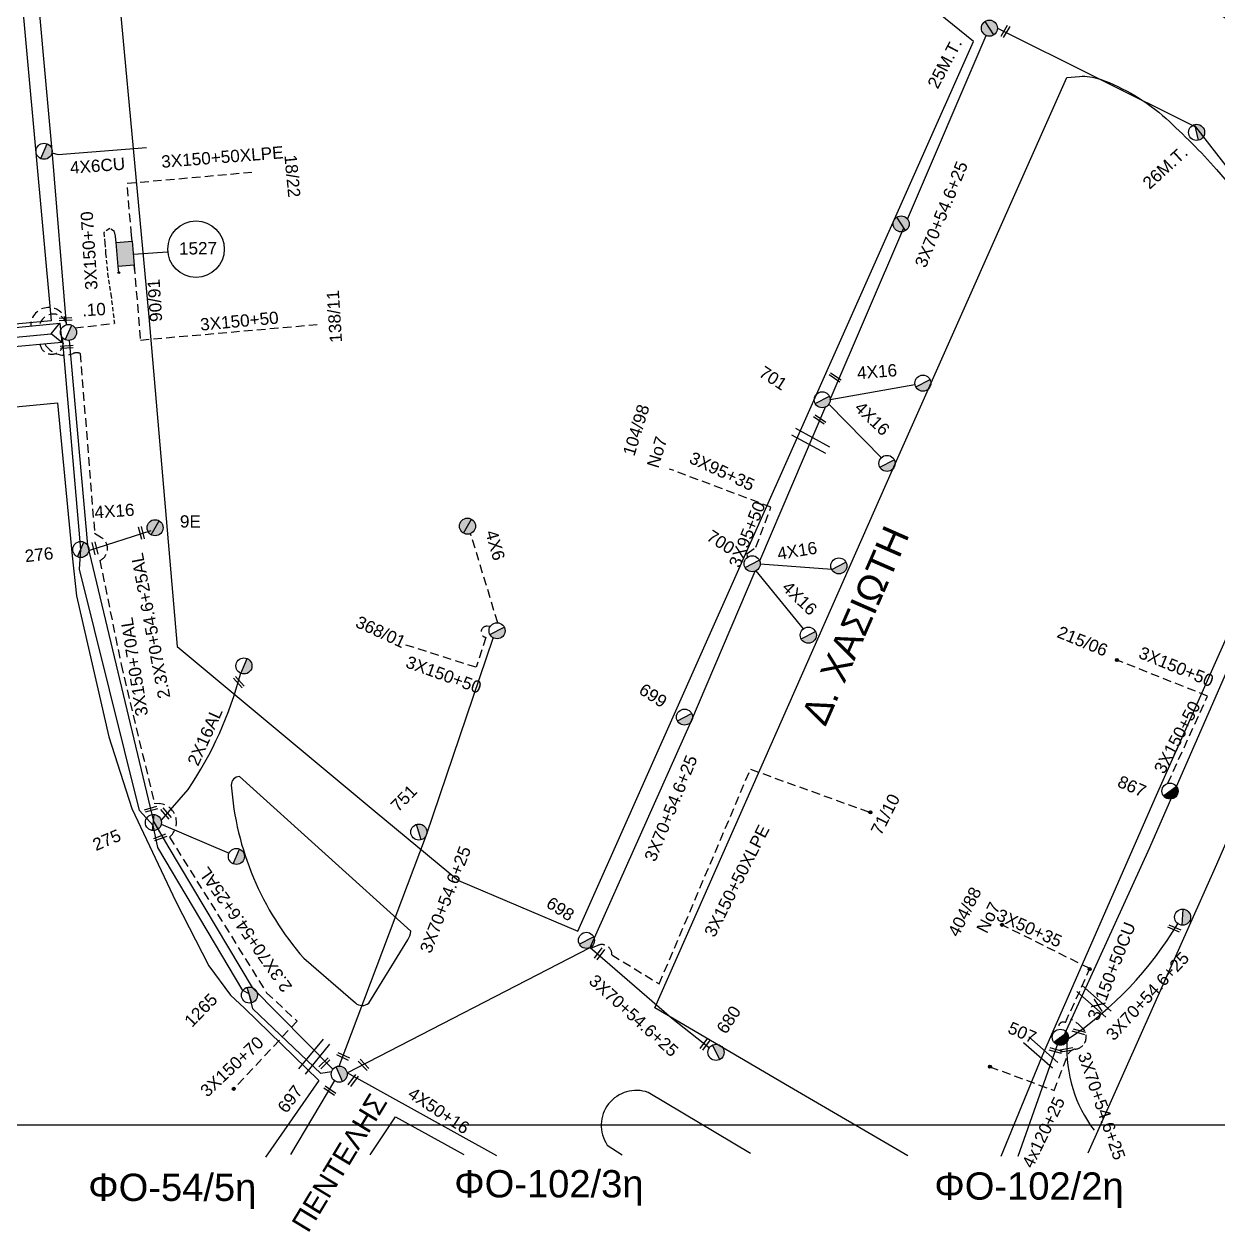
# Model space of a CAD drawing. Header units: millimetres. Extents: x 2999 to 5218, y 1863 to 2903.
# Drawn here: x 3690.1 to 3865.1, y 1872.1 to 2049.2 of the extents above; entities that cross this region are included whole.
import ezdxf

# ---------------------------------------------------------------- set-up
doc = ezdxf.new("R2010")
doc.units = ezdxf.units.MM
doc.header["$LTSCALE"] = 0.5
doc.linetypes.add('DASHED', pattern=[19.05, 12.7, -6.35])
for name, color, linetype in [('Link Box 4 Διευθύνσεων', 7, 'Continuous'), ('Άγνωστα', 7, 'Continuous'), ('Γυμνά εναέρια ΧΤ (1Φ)   2x16AL', 7, 'Continuous'), ('Γυμνά εναέρια ΧΤ και ΦΟΠ (3Φ)   4x50+16AL', 7, 'Continuous'), ('Εναέρια παροχή ΧΤ 4x16', 7, 'SYN_LINE'), ('Εναέρια ΧΤ 4Χ120+25AL', 7, 'SYN_LINE'), ('Επιγραφές - Σχήματα', 7, 'Continuous'), ('Καλώδια ΧΤ   3x150+50CU', 7, 'DASHED'), ('Καλώδια ΧΤ   3x150+70AL', 7, 'DASHED'), ('Καλώδια ΧΤ   3x95+35 CU', 7, 'DASHED'), ('Καλώδια ΧΤ   3x95+50 AL XLPE', 7, 'DASHED'), ('Καλώδια ΧΤ   4x6CU', 7, 'DASHED'), ('Μηχανική τομή', 7, 'Continuous'), ('Στύλος Ξύλινος', 7, 'Continuous'), ('Στύλος Ξύλινος @ 1', 7, 'Continuous'), ('Στύλος ΦΜ', 7, 'Continuous'), ('Στύλος ΦΜ @ 1', 7, 'Continuous'), ('Συνδέσεις', 7, 'Continuous'), ('Συνεστραμμένα ΧΤ   3x70+54.6+25 AL', 7, 'SYN_LINE'), ('Τομή', 7, 'Continuous'), ('Υποσταθμός εναέριος 2 στύλων', 7, 'Continuous'), ('Υποσταθμός πόλεως', 7, 'Continuous'), ('Υπόβαθρο ΔΕΗ', 7, 'Continuous'), ('Υπόγεια Καλώδια Δικτύου ΧΤ   .10', 7, 'DASHED'), ('Υπόγεια καλώδια Παροχών ΧΤ   4x6', 7, 'DASHED')]:
    doc.layers.add(name, color=color, linetype=linetype)
doc.styles.add('arial', font='ARIAL.TTF')
doc.styles.get("Standard").update_dxf_attribs({"font": 'ARIAL.TTF'})
doc.linetypes.add('SYN_LINE', pattern='A,0.5,-0.0001,["/\\/\\/\\/",Standard,S=0.1,R=0,X=0,Y=-0.05],-0.25', length=0.7501)

# ---------------------------------------------------------------- blocks, each defined once
blk = doc.blocks.new('ΜΗΧΑΝΙΚΗ ΤΟΜΗ')
at = {"layer": 'Μηχανική τομή', "ltscale": 40}
for p, q in [((-1.89, 0.78), (1.89, 0.78)), ((1.89, 0), (-1.89, 0))]:
    blk.add_line(p, q, dxfattribs=at)
blk = doc.blocks.new('ΤΟΜΗ')
at = {"layer": 'Τομή', "ltscale": 40}
for p, q in [((-5.68, 0), (5.68, 0)), ((5.68, -2.33), (-5.68, -2.33))]:
    blk.add_line(p, q, dxfattribs=at)
blk = doc.blocks.new('ΥΠΑΡΧΩΝ ΤΣΙΜΕΝΤΕΝΙΟΣ ΣΤΥΛΟΣ')
at = {"layer": 'Στύλος ΦΜ'}
blk.add_hatch(color=7, dxfattribs=at).paths.add_polyline_path([(-1.29, -2.28, 0.574793), (2.62, 0, 0.268822), (1.3, 2.27)])
at = {"layer": 'Στύλος ΦΜ', "color": 7}
blk.add_line((-1.29, -2.28), (1.3, 2.27), dxfattribs=at)
blk.add_circle((0, 0), 2.62, dxfattribs=at)
at = {"layer": 'Στύλος ΦΜ', "flags": 4}
for tag, p in [('ΑΡΙΘΜΟΣ', (-4.68, 8.05)), ('ΤΥΠΟΣ', (-4.91, 3.03))]:
    blk.add_attdef(tag, p, '', height=4, dxfattribs=at)
blk = doc.blocks.new('ΥΠΑΡΧΩΝ ΞΥΛΙΝΟΣ ΣΤΥΛΟΣ')
at = {"layer": 'Στύλος Ξύλινος'}
h = blk.add_hatch(color=7, dxfattribs=at)
h.paths.add_polyline_path([(-2.62, 0, 0.270008), (-1.29, -2.28), (1.3, 2.27, 0.576266)])
h.paths.add_polyline_path([(-1.29, -2.28, 0.574793), (2.62, 0, 0.268822), (1.3, 2.27)])
at = {"layer": 'Στύλος Ξύλινος', "color": 7}
blk.add_line((-1.29, -2.28), (1.3, 2.27), dxfattribs=at)
blk.add_circle((0, 0), 2.62, dxfattribs=at)
at = {"layer": 'Στύλος Ξύλινος', "flags": 4}
for tag, p in [('ΑΡΙΘΜΟΣ', (-4.91, 8.6)), ('ΤΥΠΟΣ', (-4.85, 3.39))]:
    blk.add_attdef(tag, p, '', height=4, dxfattribs=at)
blk = doc.blocks.new('ΥΠΟΣΤΑΘΜΟΣ ΕΝΑΕΡΙΟΣ ΕΠΙ 2 ΣΤΥΛΩΝ')
at = {"layer": 'Υποσταθμός εναέριος 2 στύλων', "linetype": 'Continuous'}
for points in [[(-11.97, -2.11, 0.574793), (-8.45, -0.07, 0.268822), (-9.64, 1.98)], [(9.68, -2.15, 0.574793), (13.19, -0.1, 0.268822), (12.01, 1.95)]]:
    blk.add_hatch(color=256, dxfattribs=at).paths.add_polyline_path(points)
for p, q in [((-11.97, -2.11), (-9.64, 1.98)), ((9.68, -2.15), (12.01, 1.95))]:
    blk.add_line(p, q, dxfattribs=at)
for centre in [(-10.81, -0.07), (10.84, -0.1)]:
    blk.add_circle(centre, 2.36, dxfattribs=at)
at = {"layer": 'Υποσταθμός πόλεως', "linetype": 'Continuous', "ltscale": 40}
blk.add_lwpolyline([(-8.57, 2.82), (8.57, 2.82), (8.57, -2.82), (-8.57, -2.82)], close=True, dxfattribs=at)
for points in [[(-5.75, 0), (-8.57, 2.82)], [(-8.57, -2.82), (-5.75, 0)], [(-5.75, 0), (5.75, 0)], [(5.75, 0), (8.57, 2.82)], [(8.57, -2.82), (5.75, 0)]]:
    blk.add_lwpolyline(points, dxfattribs=at)
at = {"layer": 'Υποσταθμός εναέριος 2 στύλων', "ltscale": 40, "flags": 1}
for tag, p in [('ΜΕΤΑΣΧΗΜΑΤΙΣΜΟΣ', (14.09, 2.51)), ('ΙΣΧΥΣ', (14.07, -0.28)), ('ΑΡΙΘΜΟΣ', (14.19, -3))]:
    blk.add_attdef(tag, p, '', height=1.8, dxfattribs=at)
blk = doc.blocks.new('LINK BOX 4 ΑΝΑΧΩΡΗΣΕΩΝ_')
at = {"layer": 'Link Box 4 Διευθύνσεων', "ltscale": 40}
for points in [[(-3.54, 0), (-3.54, -4.67), (3.54, -4.67), (3.54, 0)], [(5.33, -4.92, 1), (5.33, -4.42, 1)]]:
    blk.add_hatch(color=256, dxfattribs=at).paths.add_polyline_path(points)
for p, q in [((-3.54, 0), (-5.33, 0)), ((5.33, 0), (3.54, 0)), ((-3.54, -4.67), (-5.33, -4.67)), ((5.33, -4.67), (3.54, -4.67))]:
    blk.add_line(p, q, dxfattribs=at)
blk.add_lwpolyline([(-3.54, -4.67), (-3.54, 0), (3.54, 0), (3.54, -4.67)], close=True, dxfattribs=at)
blk.add_circle((5.33, -4.67), 0.252, dxfattribs=at)
blk = doc.blocks.new('_ΣΥΝΔΕΣΗ')
at = {"layer": 'Συνδέσεις', "linetype": 'SYN_LINE', "ltscale": 40}
blk.add_hatch(color=256, dxfattribs=at).paths.add_polyline_path([(0.5, -0.01, 1), (-0.5, -0.01, 1)])
at = {"layer": 'Συνδέσεις'}
blk.add_circle((0, -0.01), 0.5, dxfattribs=at)

msp = doc.modelspace()

# ---------------------------------------------------------------- linework, layer by layer
at = {"layer": 'Άγνωστα', "color": 27, "linetype": 'DASHED', "ltscale": 0.2}
for points in [[(3705.2, 2025.86), (3723.49, 2027.5)], [(3705.84, 2018.27), (3705.84, 2018.27), (3705.2, 2025.86)]]:
    msp.add_lwpolyline(points, dxfattribs=at)
at = {"layer": 'Άγνωστα', "ltscale": 0.2}
msp.add_lwpolyline([(3706.13, 2015.48), (3711.06, 2015.83)], dxfattribs=at)
at = {"layer": 'Άγνωστα', "color": 6, "linetype": 'DASHED', "ltscale": 0.2}
for points in [[(3796.14, 1971.03), (3796.09, 1971.59), (3797.4, 1972.52), (3799.6, 1978.37), (3784.74, 1983.96)], [(3796.59, 1939.94), (3814.17, 1933.61)]]:
    msp.add_lwpolyline(points, dxfattribs=at)
at = {"layer": 'Άγνωστα', "color": 133, "linetype": 'DASHED', "ltscale": 0.2}
msp.add_lwpolyline([(3758.45, 1960.89), (3757.98, 1960.91, 0.934776), (3757.78, 1959.27), (3756.36, 1954.89), (3745.94, 1958.2)], format="xyb", dxfattribs=at)
at = {"layer": 'Άγνωστα', "color": 154, "ltscale": 40}
msp.add_lwpolyline([(3736.3, 1896.41), (3749.07, 1930.31), (3758.88, 1959.17)], dxfattribs=at)
at = {"layer": 'Άγνωστα', "color": 1, "linetype": 'DASHED', "ltscale": 0.2}
for points in [[(3857.79, 1937.88), (3863.6, 1950.67), (3850.31, 1955.96)], [(3846.36, 1910.71), (3833.46, 1917.13)]]:
    msp.add_lwpolyline(points, dxfattribs=at)
at = {"layer": 'Άγνωστα', "color": 6, "linetype": 'DASHED', "ltscale": 0.2}
msp.add_lwpolyline([(3773.19, 1913.7), (3774.26, 1914.13, -0.53733), (3776.28, 1912.72), (3783.21, 1908.47), (3796.59, 1939.94)], format="xyb", dxfattribs=at)
at = {"layer": 'Άγνωστα', "color": 6, "ltscale": 40}
msp.add_lwpolyline([(3773.08, 1913.8), (3785.03, 1903.5), (3790.56, 1899.08)], dxfattribs=at)
at = {"layer": 'Άγνωστα', "color": 1, "linetype": 'DASHED', "ltscale": 0.2}
for points in [[(3841.88, 1901.81, -0.768698), (3842.76, 1902.8), (3846.36, 1910.71)], [(3831.69, 1896.33), (3841.12, 1892.84), (3843.07, 1897.99, -0.278593), (3844.21, 1898.89, 0.230802), (3845.56, 1899.76, 0.343912), (3845.28, 1902, 0.069297), (3843.54, 1903.32, -3.836496)]]:
    msp.add_lwpolyline(points, format="xyb", dxfattribs=at)
at = {"layer": 'Άγνωστα', "color": 30, "linetype": 'DASHED', "ltscale": 0.2}
msp.add_lwpolyline([(3730.12, 1903.01), (3720.84, 1893.07)], dxfattribs=at)
at = {"layer": 'Άγνωστα', "color": 27, "linetype": 'SYN_LINE', "ltscale": 20}
msp.add_lwpolyline([(3835.86, 1883.23), (3842.02, 1900.64)], dxfattribs=at)
at = {"layer": 'Άγνωστα', "color": 151, "ltscale": 40}
msp.add_lwpolyline([(3759.41, 1883.27), (3737.45, 1895.45)], dxfattribs=at)
at = {"layer": 'Άγνωστα', "color": 62, "ltscale": 40}
msp.add_lwpolyline([(3735.59, 1894.29), (3729.17, 1883.43)], dxfattribs=at)
at = {"layer": 'Άγνωστα', "ltscale": 0.2}
msp.add_circle((3715.3, 2016.2), 4.14, dxfattribs=at)
at = {"layer": 'Γυμνά εναέρια ΧΤ (1Φ)   2x16AL', "ltscale": 40}
msp.add_lwpolyline([(3710.19, 1932.44), (3714.13, 1936.98, 0.08637), (3721.85, 1954.02, 0.745575)], format="xyb", dxfattribs=at)
msp.add_lwpolyline([(3710.2, 1931.88), (3720.14, 1927.63)], dxfattribs=at)
at = {"layer": 'Εναέρια παροχή ΧΤ 4x16', "color": 2, "ltscale": 15}
msp.add_lwpolyline([(3808.29, 1994.18), (3820.71, 1996.35)], dxfattribs=at)
at = {"layer": 'Εναέρια παροχή ΧΤ 4x16', "color": 2, "ltscale": 10}
msp.add_lwpolyline([(3808.1, 1993.48), (3815.78, 1985.63)], dxfattribs=at)
at = {"layer": 'Εναέρια παροχή ΧΤ 4x16', "color": 133, "ltscale": 20}
msp.add_lwpolyline([(3699.58, 1972.01), (3708.74, 1974.93)], dxfattribs=at)
at = {"layer": 'Εναέρια παροχή ΧΤ 4x16', "color": 6, "ltscale": 10}
for points in [[(3808.51, 1969.22), (3798.02, 1970)], [(3797.37, 1969.03), (3804.32, 1960.52)]]:
    msp.add_lwpolyline(points, dxfattribs=at)
at = {"layer": 'Εναέρια ΧΤ 4Χ120+25AL', "color": 1, "linetype": 'SYN_LINE', "ltscale": 20}
msp.add_lwpolyline([(3876.43, 1977.23), (3855.1, 1928.43), (3842.65, 1901.1)], dxfattribs=at)
at = {"layer": 'Επιγραφές - Σχήματα'}
msp.add_lwpolyline([(3017.22, 2889.47), (5045.69, 2889.47), (5045.69, 1887.75), (3017.22, 1887.75)], close=True, dxfattribs=at)
at = {"layer": 'Επιγραφές - Σχήματα', "color": 27, "linetype": 'DASHED', "ltscale": 0.2}
msp.add_arc((3693.7, 2005.02), 2.63, 2.5685, 181.9849, dxfattribs=at)
at = {"layer": 'Επιγραφές - Σχήματα', "color": 6, "linetype": 'DASHED', "ltscale": 0.2}
msp.add_arc((3694.38, 2004.62), 2.06, 20.3968, 167.9443, dxfattribs=at)
at = {"layer": 'Επιγραφές - Σχήματα', "color": 133, "linetype": 'DASHED', "ltscale": 0.2}
msp.add_arc((3694.14, 2002.52), 1.72, 189.7398, 24.2243, dxfattribs=at)
at = {"layer": 'Καλώδια ΧΤ   3x150+70AL', "color": 30, "ltscale": 0.2}
msp.add_lwpolyline([(3693.12, 2002.3), (3693.3, 2002.05, 0.347057), (3697.29, 2000.91, -0.196577), (3698.31, 2000.91), (3700.43, 1974.56), (3701.43, 1973.92, -0.590934), (3701.21, 1970.55), (3704.33, 1955.28), (3709.18, 1934.99), (3709.96, 1934.91, -0.667239), (3711.41, 1929.99), (3725.65, 1907.17), (3730.12, 1903.01)], format="xyb", dxfattribs=at)
at = {"layer": 'Καλώδια ΧΤ   3x95+35 CU', "color": 27, "ltscale": 0.2}
msp.add_line((3706.22, 2013.84), (3707.15, 2002.88), dxfattribs=at)
at = {"layer": 'Καλώδια ΧΤ   3x95+50 AL XLPE', "ltscale": 0.2}
msp.add_line((3707.15, 2002.88), (3733.54, 2005.2), dxfattribs=at)
at = {"layer": 'Καλώδια ΧΤ   3x95+50 AL XLPE', "color": 27, "ltscale": 0.1}
msp.add_lwpolyline([(3703.48, 2018.1), (3703.36, 2018.81), (3702.67, 2019.21), (3701.78, 2018.65), (3701.95, 2017.13), (3702.05, 2015.56), (3702.34, 2012.65), (3702.81, 2009.61), (3703.33, 2005.3)], dxfattribs=at)
at = {"layer": 'Καλώδια ΧΤ   4x6CU', "color": 27, "linetype": 'SYN_LINE', "ltscale": 15}
msp.add_lwpolyline([(3694.18, 2030.35), (3695.09, 2030.07), (3708.05, 2031.1)], dxfattribs=at)
at = {"layer": 'Συνεστραμμένα ΧΤ   3x70+54.6+25 AL', "color": 27, "ltscale": 20}
msp.add_lwpolyline([(3696.32, 2005.14), (3694.19, 2030.69), (3691.37, 2061.94), (3689.06, 2089.47)], dxfattribs=at)
at = {"layer": 'Συνεστραμμένα ΧΤ   3x70+54.6+25 AL', "color": 2, "ltscale": 20}
for points in [[(3819.62, 2020.62), (3831.16, 2047.52)], [(3832.8, 2048.63), (3861.82, 2034.16), (3878.62, 2012.59), (3895.6, 1972.16)], [(3808.29, 1994.18), (3819.06, 2019.31)]]:
    msp.add_lwpolyline(points, dxfattribs=at)
at = {"layer": 'Συνεστραμμένα ΧΤ   3x70+54.6+25 AL', "color": 133, "linetype": 'SYN_LINE', "ltscale": 20}
msp.add_lwpolyline([(3735.17, 1895.59), (3733.59, 1895.32), (3723.61, 1904.8), (3723.09, 1907), (3722.16, 1907.49), (3709.68, 1928.45), (3709, 1931.69), (3707.03, 1933.91), (3698.21, 1969.26), (3698.41, 1972.17), (3695.71, 2003.23)], dxfattribs=at)
at = {"layer": 'Συνεστραμμένα ΧΤ   3x70+54.6+25 AL', "color": 6, "ltscale": 20}
for points in [[(3696.72, 2002.82), (3699.39, 1972.82), (3709.07, 1932.27), (3711.19, 1928.65), (3723.51, 1907.94), (3735.35, 1895.94)], [(3797.94, 1970.5), (3807.63, 1993.18)], [(3737.45, 1895.45), (3773.08, 1913.8), (3787.83, 1946.84), (3797.3, 1969)]]:
    msp.add_lwpolyline(points, dxfattribs=at)
at = {"layer": 'Συνεστραμμένα ΧΤ   3x70+54.6+25 AL', "color": 1, "linetype": 'SYN_LINE', "ltscale": 20}
msp.add_arc((3813.2, 1945.02), 53.76, 303.8802, 328.9501, dxfattribs=at)
at = {"layer": 'Συνεστραμμένα ΧΤ   3x70+54.6+25 AL', "color": 27, "linetype": 'SYN_LINE', "ltscale": 20}
msp.add_arc((3862.72, 1898.94), 19.75, 176.9698, 217.1393, dxfattribs=at)
at = {"layer": 'Υπόβαθρο ΔΕΗ'}
for points in [[(3863.65, 2331.83), (3846.8, 2240.16), (3841.87, 2233.04), (3831.41, 2216.52), (3820.06, 2198.75), (3809.69, 2184.45), (3787.84, 2153.82), (3770.67, 2130.2), (3765.56, 2122.82), (3842.29, 2061.51), (3846.89, 2059.74, -0.027254), (3860.62, 2053.56, -0.087857), (3872.43, 2044.52, -0.082193), (3897.46, 2006.2), (3914.89, 1959.85, 0.02107), (3925.11, 1935.8, 0.082387), (3959.07, 1882.96)], [(3819.66, 1883.28), (3802.33, 1893.39), (3782.56, 1904.95), (3817.39, 1983.83), (3842.96, 2041.4), (3844.83, 2041.54, -0.104011), (3847.84, 2041.13, -0.09819), (3857.52, 2035.35, -0.027715), (3864.92, 2027.89, -0.051782), (3873.76, 2015.59, -0.062217), (3878.11, 2007.29), (3878.85, 2005.05, -0.082797), (3880.92, 1991.93), (3856.09, 1936.07), (3839.34, 1897.9), (3833.31, 1883.18)], [(3652.21, 1882.92), (3647.94, 1890.11, -0.062056), (3636.58, 1916.08, 0.001239), (3628.43, 1943.32, -0.037778), (3621.21, 1986.63), (3695.01, 1993.66), (3697.16, 1971.22), (3697.77, 1965.38), (3702.54, 1944.7), (3705.89, 1934.19), (3712.33, 1920.53), (3717.18, 1911.11), (3720.37, 1906.83), (3722.41, 1904.93), (3733.31, 1894.3), (3725.51, 1883.06)], [(3746.81, 1916.19), (3721.69, 1938.88, 0.401397), (3720.46, 1937.6, 0.162756), (3731.12, 1912.22), (3738.66, 1905.68, 0.3646), (3740.64, 1905.65), (3746.35, 1914.93, 0.102074), (3746.81, 1916.19, -0.864784)], [(3796.59, 1883.61), (3781.6, 1892.54, 0.726538), (3775.59, 1884.84), (3777.8, 1883.41)]]:
    msp.add_lwpolyline(points, format="xyb", dxfattribs=at)
for points in [[(3771.26, 1916.2), (3829.27, 2046.66), (3761.36, 2101.69), (3741.03, 2117.9), (3698.95, 2113.77), (3704.18, 2051.45), (3708.38, 2006.3), (3712.56, 1957.95), (3741.55, 1933.73), (3753.77, 1923.62), (3771.26, 1916.2)], [(3608.93, 2104.31), (3658.12, 2109.08), (3684.52, 2112.09), (3687, 2083.4), (3694.04, 2005.68), (3619.31, 1998.75), (3612.97, 2060.69), (3608.93, 2104.31)], [(3846.1, 1883.72), (3864.96, 1926.02), (3883.95, 1969.58), (3893.94, 1969.17), (3897.88, 1957.58), (3905.09, 1940.1), (3911.81, 1925.26), (3921.48, 1906.98), (3925.71, 1899.87), (3931.28, 1891.63), (3937.32, 1883.72)], [(3740.84, 1883.42), (3744.57, 1888.98), (3754.57, 1883.43)]]:
    msp.add_lwpolyline(points, dxfattribs=at)
at = {"layer": 'Υπόγεια Καλώδια Δικτύου ΧΤ   .10', "color": 27, "ltscale": 0.2}
msp.add_lwpolyline([(3697.56, 2004.68), (3703.3, 2005.31)], dxfattribs=at)
at = {"layer": 'Υπόγεια καλώδια Παροχών ΧΤ   4x6', "ltscale": 0.2}
msp.add_lwpolyline([(3759.54, 1961.42), (3755.54, 1974.58)], dxfattribs=at)

# ---------------------------------------------------------------- block references
at = {"layer": 'Link Box 4 Διευθύνσεων', "xscale": 0.5, "yscale": 0.5, "zscale": 0.5, "rotation": 275.0543814610821}
msp.add_blockref('LINK BOX 4 ΑΝΑΧΩΡΗΣΕΩΝ_', (3706.08, 2015.62), dxfattribs=at)
at = {"layer": 'Μηχανική τομή'}
for p, xscale, yscale, zscale, rotation in [((3833.81, 2048.26), 0.4999999999999994, 0.4999999999999994, 0.4999999999999994, 238.9499253104381), ((3696.17, 2006.12), 0.4999999999999994, 0.4999999999999994, 0.4999999999999994, 183.4470755880298), ((3696.33, 2002.06), 0.4999999999999994, 0.4999999999999994, 0.4999999999999994, 183.4470755880298), ((3808.89, 1997.23), 0.4999999999999995, 0.4999999999999995, 0.4999999999999995, 325.7568529151825), ((3806.62, 1991.07), 0.4999999999999995, 0.4999999999999995, 0.4999999999999995, 325.7568529151825), ((3707.49, 1974.63), 0.4999999999999994, 0.4999999999999994, 0.4999999999999994, 103.7374015777385), ((3700.68, 1972.38), 0.4999999999999994, 0.4999999999999994, 0.4999999999999994, 103.7374015777385), ((3721.73, 1952.83), 0.4999999999999994, 0.4999999999999994, 0.4999999999999994, 130.6566938425307), ((3708.64, 1934.26), 0.4999999999999994, 0.4999999999999994, 0.4999999999999994, 195.6615520744109), ((3711.06, 1933.58), 0.4999999999999994, 0.4999999999999994, 0.4999999999999994, 130.6566938425307), ((3709.99, 1930.13), 0.4999999999999995, 0.4999999999999995, 0.4999999999999995, 200.1481344143657), ((3858.79, 1916.77), 0.4999999999999994, 0.4999999999999994, 0.4999999999999994, 157.5669347608898), ((3774.3, 1913), 0.4999999999999994, 0.4999999999999994, 0.4999999999999994, 233.3719761172353), ((3789.79, 1899.76), 0.4999999999999994, 0.4999999999999994, 0.4999999999999994, 233.3719761172353), ((3844.79, 1901.64), 0.4999999999999994, 0.4999999999999994, 0.4999999999999994, 163.8762374874148), ((3736.97, 1898.01), 0.4999999999999995, 0.4999999999999995, 0.4999999999999995, 154.6187267684075), ((3841.4, 1898.88), 0.4999999999999994, 0.4999999999999994, 0.4999999999999994, 163.8762374874148), ((3842.9, 1898.98), 0.4999999999999994, 0.4999999999999994, 0.4999999999999994, 189.8265097850276), ((3734, 1896.96), 0.4999999999999995, 0.4999999999999995, 0.4999999999999995, 224.945762556874), ((3740, 1896.74), 0.4999999999999995, 0.4999999999999995, 0.4999999999999995, 133.7609038378232), ((3738.19, 1894.43), 0.4999999999999994, 0.4999999999999994, 0.4999999999999994, 233.3719761172353), ((3735.03, 1892.98), 0.4999999999999996, 0.4999999999999996, 0.4999999999999996, 145.7997389056339)]:
    msp.add_blockref('ΜΗΧΑΝΙΚΗ ΤΟΜΗ', p, dxfattribs=dict(at, xscale=xscale, yscale=yscale, zscale=zscale, rotation=rotation))
at = {"layer": 'Στύλος Ξύλινος @ 1', "ltscale": 40}
ref = msp.add_blockref('ΥΠΑΡΧΩΝ ΞΥΛΙΝΟΣ ΣΤΥΛΟΣ', (3831.62, 2048.61), dxfattribs=dict(at, xscale=0.4499999999998181, yscale=0.4499999999998181, zscale=0.4499999999998181, rotation=62.18482468098428))
ref.add_attrib('ΤΥΠΟΣ', '25M.T.', (3824.04, 2039.58), dxfattribs={"layer": 'Στύλος Ξύλινος', "height": 1.8, "rotation": 62.1848, "flags": 4})
at = {"layer": 'Στύλος Ξύλινος @ 1', "ltscale": 40, "xscale": 0.4499999999998181, "yscale": 0.4499999999998181, "zscale": 0.4499999999998181, "rotation": 62.18482468098428}
msp.add_blockref('ΥΠΑΡΧΩΝ ΞΥΛΙΝΟΣ ΣΤΥΛΟΣ', (3818.68, 2019.91), dxfattribs=at)
at = {"layer": 'Στύλος Ξύλινος @ 1', "ltscale": 40}
ref = msp.add_blockref('ΥΠΑΡΧΩΝ ΞΥΛΙΝΟΣ ΣΤΥΛΟΣ', (3709.3, 1975.36), dxfattribs=dict(at, xscale=0.4499999999998181, yscale=0.4499999999998181, zscale=0.4499999999998181))
ref.add_attrib('ΤΥΠΟΣ', '9E', (3712.94, 1975.38), dxfattribs={"layer": 'Στύλος Ξύλινος', "height": 1.8, "flags": 4})
at = {"layer": 'Στύλος Ξύλινος @ 1', "ltscale": 40, "xscale": 0.4499999999998181, "yscale": 0.4499999999998181, "zscale": 0.4499999999998181}
msp.add_blockref('ΥΠΑΡΧΩΝ ΞΥΛΙΝΟΣ ΣΤΥΛΟΣ', (3755.1, 1975.59), dxfattribs=at)
at = {"layer": 'Στύλος ΦΜ @ 1', "ltscale": 40}
ref = msp.add_blockref('ΥΠΑΡΧΩΝ ΤΣΙΜΕΝΤΕΝΙΟΣ ΣΤΥΛΟΣ', (3862, 2033.33), dxfattribs=dict(at, xscale=0.4499999999998179, yscale=0.4499999999998179, zscale=0.4499999999998179, rotation=42.35981688141715))
ref.add_attrib('ΤΥΠΟΣ', '26M.T.', (3855.1, 2024.88), dxfattribs={"layer": 'Στύλος ΦΜ', "height": 1.8, "rotation": 42.3598, "flags": 4})
at = {"layer": 'Στύλος ΦΜ @ 1', "ltscale": 40, "xscale": 0.449999999999818, "yscale": 0.449999999999818, "zscale": 0.449999999999818}
for p, rotation in [((3693.02, 2030.56), 6.449163497314141), ((3821.87, 1996.56), 327.0976084304633), ((3816.61, 1984.79), 327.0976084304633), ((3809.55, 1969.76), 327.0976084304633), ((3759.44, 1960.25), 327.0976084304633), ((3805.07, 1959.6), 327.0976084304633), ((3722.33, 1955.09), 6.449163497314141), ((3721.22, 1927.16), 6.449163497314141), ((3859.95, 1918.25), 26.86205450879408)]:
    msp.add_blockref('ΥΠΑΡΧΩΝ ΤΣΙΜΕΝΤΕΝΙΟΣ ΣΤΥΛΟΣ', p, dxfattribs=dict(at, rotation=rotation))
at = {"layer": 'Στύλος ΦΜ @ 1', "ltscale": 40}
ref = msp.add_blockref('ΥΠΑΡΧΩΝ ΤΣΙΜΕΝΤΕΝΙΟΣ ΣΤΥΛΟΣ', (3807.11, 1994.12), dxfattribs=dict(at, xscale=0.449999999999818, yscale=0.449999999999818, zscale=0.449999999999818, rotation=327.0976084304633))
ref.add_attrib('ΤΥΠΟΣ', '701', (3797.67, 1997.68), dxfattribs={"layer": 'Στύλος ΦΜ', "height": 1.8, "rotation": 327.0976, "flags": 4})
ref = msp.add_blockref('ΥΠΑΡΧΩΝ ΤΣΙΜΕΝΤΕΝΙΟΣ ΣΤΥΛΟΣ', (3796.84, 1970.08), dxfattribs=dict(at, xscale=0.449999999999818, yscale=0.449999999999818, zscale=0.449999999999818, rotation=327.0976084304633))
ref.add_attrib('ΤΥΠΟΣ', '700', (3789.99, 1973.65), dxfattribs={"layer": 'Στύλος ΦΜ', "height": 1.8, "rotation": 327.0976, "flags": 4})
ref = msp.add_blockref('ΥΠΑΡΧΩΝ ΤΣΙΜΕΝΤΕΝΙΟΣ ΣΤΥΛΟΣ', (3698.41, 1972.17), dxfattribs=dict(at, xscale=0.449999999999818, yscale=0.449999999999818, zscale=0.449999999999818, rotation=6.449163497314141))
ref.add_attrib('ΤΥΠΟΣ', '276', (3690.3, 1970.29), dxfattribs={"layer": 'Στύλος ΦΜ', "height": 1.8, "rotation": 6.4492, "flags": 4})
ref = msp.add_blockref('ΥΠΑΡΧΩΝ ΤΣΙΜΕΝΤΕΝΙΟΣ ΣΤΥΛΟΣ', (3786.92, 1947.59), dxfattribs=dict(at, xscale=0.449999999999818, yscale=0.449999999999818, zscale=0.449999999999818, rotation=327.0976084304633))
ref.add_attrib('ΤΥΠΟΣ', '699', (3780.07, 1951.15), dxfattribs={"layer": 'Στύλος ΦΜ', "height": 1.8, "rotation": 327.0976, "flags": 4})
ref = msp.add_blockref('ΥΠΑΡΧΩΝ ΤΣΙΜΕΝΤΕΝΙΟΣ ΣΤΥΛΟΣ', (3747.97, 1930.73), dxfattribs=dict(at, xscale=0.449999999999818, yscale=0.449999999999818, zscale=0.449999999999818, rotation=45.65356935020798))
ref.add_attrib('ΤΥΠΟΣ', '751', (3744.94, 1933.56), dxfattribs={"layer": 'Στύλος ΦΜ', "height": 1.8, "rotation": 45.6536, "flags": 4})
ref = msp.add_blockref('ΥΠΑΡΧΩΝ ΤΣΙΜΕΝΤΕΝΙΟΣ ΣΤΥΛΟΣ', (3858.1, 1936.74), dxfattribs=dict(at, xscale=0.449999999999818, yscale=0.449999999999818, zscale=0.449999999999818, rotation=336.4565797207733))
ref.add_attrib('ΤΥΠΟΣ', '867', (3850.24, 1937.46), dxfattribs={"layer": 'Στύλος ΦΜ', "height": 1.8, "rotation": 336.4566, "flags": 4})
ref = msp.add_blockref('ΥΠΑΡΧΩΝ ΤΣΙΜΕΝΤΕΝΙΟΣ ΣΤΥΛΟΣ', (3709.05, 1932.13), dxfattribs=dict(at, xscale=0.449999999999818, yscale=0.449999999999818, zscale=0.449999999999818, rotation=23.01552864148499))
ref.add_attrib('ΤΥΠΟΣ', '275', (3700.63, 1927.93), dxfattribs={"layer": 'Στύλος ΦΜ', "height": 1.8, "rotation": 23.0155, "flags": 4})
ref = msp.add_blockref('ΥΠΑΡΧΩΝ ΤΣΙΜΕΝΤΕΝΙΟΣ ΣΤΥΛΟΣ', (3772.54, 1914.85), dxfattribs=dict(at, xscale=0.449999999999818, yscale=0.449999999999818, zscale=0.449999999999818, rotation=327.0976084304633))
ref.add_attrib('ΤΥΠΟΣ', '698', (3766.48, 1919.85), dxfattribs={"layer": 'Στύλος ΦΜ', "height": 1.8, "rotation": 327.0976, "flags": 4})
ref = msp.add_blockref('ΥΠΑΡΧΩΝ ΤΣΙΜΕΝΤΕΝΙΟΣ ΣΤΥΛΟΣ', (3723.13, 1906.83), dxfattribs=dict(at, xscale=0.4499999999998179, yscale=0.4499999999998179, zscale=0.4499999999998179, rotation=45.98666198746422))
ref.add_attrib('ΤΥΠΟΣ', '1265', (3714.71, 1901.99), dxfattribs={"layer": 'Στύλος ΦΜ', "height": 1.8, "rotation": 45.9867, "flags": 4})
ref = msp.add_blockref('ΥΠΑΡΧΩΝ ΤΣΙΜΕΝΤΕΝΙΟΣ ΣΤΥΛΟΣ', (3791.54, 1898.43), dxfattribs=dict(at, xscale=0.449999999999818, yscale=0.449999999999818, zscale=0.449999999999818, rotation=56.75678619610748))
ref.add_attrib('ΤΥΠΟΣ', '680', (3793, 1900.97), dxfattribs={"layer": 'Στύλος ΦΜ', "height": 1.8, "rotation": 56.7568, "flags": 4})
ref = msp.add_blockref('ΥΠΑΡΧΩΝ ΤΣΙΜΕΝΤΕΝΙΟΣ ΣΤΥΛΟΣ', (3842.02, 1900.64), dxfattribs=dict(at, xscale=0.449999999999818, yscale=0.449999999999818, zscale=0.449999999999818, rotation=336.4565797207733))
ref.add_attrib('ΤΥΠΟΣ', '507', (3834.16, 1901.35), dxfattribs={"layer": 'Στύλος ΦΜ', "height": 1.8, "rotation": 336.4566, "flags": 4})
ref = msp.add_blockref('ΥΠΑΡΧΩΝ ΤΣΙΜΕΝΤΕΝΙΟΣ ΣΤΥΛΟΣ', (3736.3, 1895.23), dxfattribs=dict(at, xscale=0.449999999999818, yscale=0.449999999999818, zscale=0.449999999999818, rotation=53.20934554631193))
ref.add_attrib('ΤΥΠΟΣ', '697', (3728.55, 1889.37), dxfattribs={"layer": 'Στύλος ΦΜ', "height": 1.8, "rotation": 53.2093, "flags": 4})
at = {"layer": 'Συνδέσεις', "xscale": 0.4500000000000455, "yscale": 0.4500000000000455, "zscale": 0.4500000000000455}
for p in [(3850.31, 1955.96), (3814.17, 1933.62), (3833.46, 1917.13), (3846.33, 1910.64), (3831.7, 1896.33), (3720.84, 1893.08)]:
    msp.add_blockref('_ΣΥΝΔΕΣΗ', p, dxfattribs=at)
at = {"layer": 'Τομή', "xscale": 0.4999999999999998, "yscale": 0.4999999999999998, "zscale": 0.4999999999999998}
for p, rotation in [((3805.69, 1988.6), 331.4034485763303), ((3847.34, 1906.35), 318.6204211975153), ((3732.19, 1898.18), 50.48748241285512), ((3839.51, 1898.84), 318.6204211975153)]:
    msp.add_blockref('ΤΟΜΗ', p, dxfattribs=dict(at, rotation=rotation))
at = {"layer": 'Υποσταθμός εναέριος 2 στύλων', "xscale": 0.4999999999999998, "yscale": 0.4999999999999998, "zscale": 0.4999999999999998, "rotation": 5.456692803554175}
msp.add_blockref('ΥΠΟΣΤΑΘΜΟΣ ΕΝΑΕΡΙΟΣ ΕΠΙ 2 ΣΤΥΛΩΝ', (3691.21, 2003.53), dxfattribs=at)

# ---------------------------------------------------------------- texts
at = {"layer": 'Άγνωστα', "ltscale": 40, "char_height": 1.8, "width": 17.1868, "attachment_point": 1, "style": 'arial'}
for s, insert, rotation in [('3X150+50XLPE', (3710.14, 2029.92), 4.4961), ('18/22', (3730.04, 2030.14), 275.3785), ('3X150+70', (3699.08, 2010.17), 93.5873), ('1527', (3712.79, 2017.2), 0.8028), ('90/91', (3708.56, 2005.49), 93.5873), ('138/11', (3734.92, 2002.44), 93.5873), ('3X150+50', (3715.83, 2006.04), 5.2533), ('104/98', (3777.83, 1986.27), 72.8398), ('Νο7', (3781.35, 1984.51), 72.8398), ('3X95+35', (3788.21, 1986.58), 335.1805), ('3X95+50', (3793.35, 1970.03), 67.91), ('368/01', (3739.28, 1962.52), 335.1814), ('215/06', (3842.07, 1961.02), 337.6891), ('3X150+50', (3854.03, 1958), 337.6891), ('3X150+50', (3746.51, 1956.63), 340.0104), ('3X150+50', (3855.65, 1939.96), 62.0652), ('71/10', (3814.13, 1930.93), 63.1121), ('3X150+50XLPE', (3789.72, 1915.98), 63.1121), ('3X70+54.6+25', (3748.05, 1913.47), 68.9269), ('404/88', (3825.44, 1916.03), 63.1121), ('Νο7', (3829.63, 1916.55), 63.1121), ('3X50+35', (3833.23, 1919.56), 335.8334), ('3X70+54.6+25', (3773.96, 1910.02), 317.9282), ('3X150+70', (3715.73, 1893.07), 43.1331), ('4X50+16', (3747.19, 1893.45), 326.3645)]:
    msp.add_mtext(s, dxfattribs=dict(at, insert=insert, rotation=rotation))
at = {"layer": 'Γυμνά εναέρια ΧΤ (1Φ)   2x16AL', "ltscale": 40, "insert": (3713.96, 1941.02), "char_height": 1.8, "width": 17.1868, "attachment_point": 1, "rotation": 65.9058, "style": 'arial'}
msp.add_mtext('2X16AL', dxfattribs=at)
at = {"layer": 'Γυμνά εναέρια ΧΤ και ΦΟΠ (3Φ)   4x50+16AL', "ltscale": 40, "insert": (3836.32, 1882.09), "char_height": 1.8, "width": 17.1868, "attachment_point": 1, "rotation": 64.2853, "style": 'arial'}
msp.add_mtext('4x120+25', dxfattribs=at)
at = {"layer": 'Εναέρια παροχή ΧΤ 4x16', "ltscale": 20, "char_height": 1.8, "width": 17.1868, "attachment_point": 1, "style": 'arial'}
for insert, rotation in [((3812.15, 1998.94), 4.3745), ((3812.97, 1994.07), 316.0404), ((3700.35, 1978.51), 4.0359), ((3800.39, 1972.41), 9.3269), ((3802.32, 1967.72), 316.0404)]:
    msp.add_mtext('4X16', dxfattribs=dict(at, insert=insert, rotation=rotation))
at = {"layer": 'Επιγραφές - Σχήματα', "attachment_point": 1}
for s, insert, char_height, width, rotation in [('Δ. ΧΑΣΙΩΤΗ', (3803.91, 1947.68), 4, 31.4561, 66.3413), ('ΠΕΝΤΕΛΗΣ', (3729.17, 1873.37), 3, 15.1545, 58.8097)]:
    msp.add_mtext(s, dxfattribs=dict(at, insert=insert, char_height=char_height, width=width, rotation=rotation))
at = {"layer": 'Επιγραφές - Σχήματα', "char_height": 4, "width": 15.1545, "attachment_point": 1}
for s, insert in [('ΦΟ-54/5η', (3699.5, 1880.64)), ('ΦΟ-102/3η', (3753.16, 1881.16)), ('ΦΟ-102/2η', (3823.55, 1880.83))]:
    msp.add_mtext(s, dxfattribs=dict(at, insert=insert))
at = {"layer": 'Καλώδια ΧΤ   3x150+50CU', "ltscale": 0.2, "insert": (3845.92, 1903.6), "char_height": 1.8, "width": 17.1868, "attachment_point": 1, "rotation": 68.6754, "style": 'arial'}
msp.add_mtext('3X150+50CU', dxfattribs=at)
at = {"layer": 'Καλώδια ΧΤ   3x150+70AL', "ltscale": 0.2, "insert": (3706.5, 1947.59), "char_height": 1.8, "width": 17.1868, "attachment_point": 1, "rotation": 98.9923, "style": 'arial'}
msp.add_mtext('3X150+70AL', dxfattribs=at)
at = {"layer": 'Καλώδια ΧΤ   4x6CU', "ltscale": 0.2, "insert": (3696.75, 2029.03), "char_height": 1.8, "width": 17.1868, "attachment_point": 1, "rotation": 4.4961, "style": 'arial'}
msp.add_mtext('4X6CU', dxfattribs=at)
at = {"layer": 'Συνεστραμμένα ΧΤ   3x70+54.6+25 AL', "ltscale": 40, "char_height": 1.8, "width": 17.1868, "attachment_point": 1, "style": 'arial'}
for s, insert, rotation in [('3X70+54.6+25', (3820.61, 2014.02), 67.7768), ('2.3X70+54.6+25AL', (3709.78, 1950.16), 100.7911), ('3X70+54.6+25', (3780.96, 1926.94), 67.7768), ('2.3X70+54.6+25AL', (3728.02, 1907.03), 125.0551), ('3X70+54.6+25', (3848.54, 1901.24), 47.262), ('3X70+54.6+25', (3846.26, 1898.66), 288.9499)]:
    msp.add_mtext(s, dxfattribs=dict(at, insert=insert, rotation=rotation))
at = {"layer": 'Υπόγεια Καλώδια Δικτύου ΧΤ   .10', "ltscale": 0.2, "insert": (3698.53, 2008.14), "char_height": 1.8, "width": 17.1868, "attachment_point": 1, "rotation": 3.5873, "style": 'arial'}
msp.add_mtext('.10', dxfattribs=at)
at = {"layer": 'Υπόγεια καλώδια Παροχών ΧΤ   4x6', "ltscale": 0.2, "insert": (3759.44, 1975.19), "char_height": 1.8, "width": 17.1868, "attachment_point": 1, "rotation": 285.7662, "style": 'arial'}
msp.add_mtext('4X6', dxfattribs=at)

doc.saveas('drawing.dxf')
